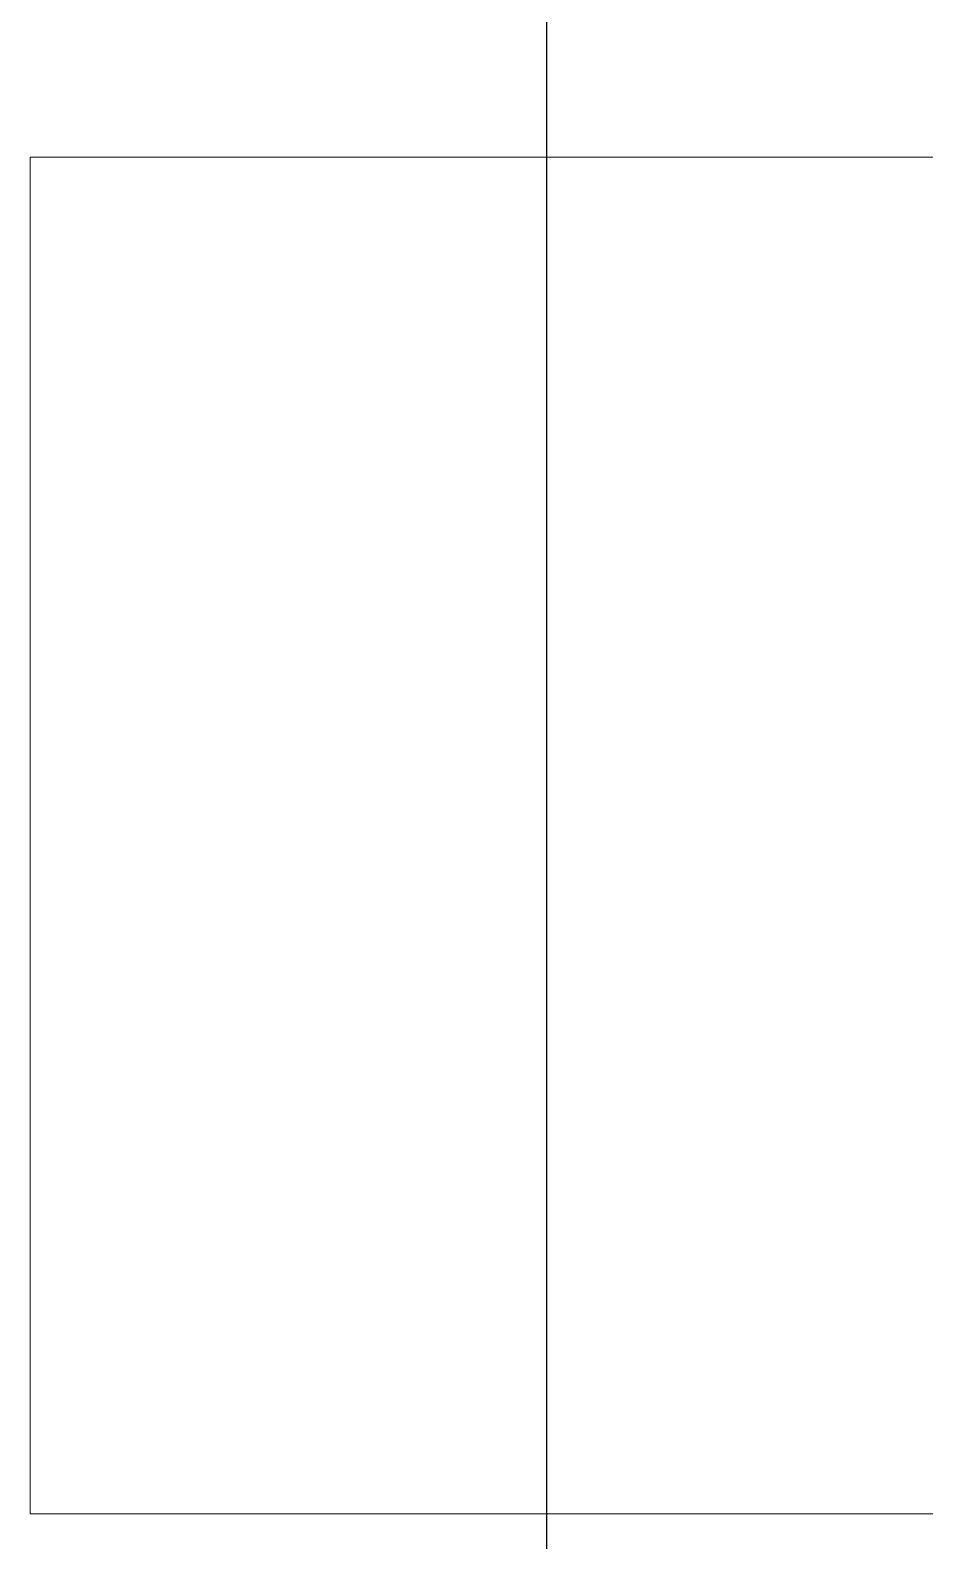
# Model space of a CAD drawing. Header units: metres. Extents: x -18745 to 220762, y -1579758 to -1356048.
# Drawn here: x 144078 to 144573, y -1465631 to -1464796 of the extents above; entities that cross this region are included whole.
import ezdxf

# ---------------------------------------------------------------- set-up
doc = ezdxf.new("R2010")
doc.units = ezdxf.units.M
doc.layers.get('0').update_dxf_attribs({"lineweight": 0})
doc.layers.add('A-100 - Copy$0$axes', color=8, linetype='Continuous')
doc.layers.add('A-100 - Copy$0$Medical Equipment and Furniture', color=8, linetype='Continuous', lineweight=0)
doc.layers.add('A-100 - Copy$0$NEW Wall', color=8, linetype='Continuous', lineweight=5)

# ---------------------------------------------------------------- blocks, each defined once
blk = doc.blocks.new('*X103')
for p, q in [((13, 1), (13, 1)), ((13, 1), (13, 1)), ((13, 1), (13, 1)), ((13, 1), (13, 1)), ((13, 1), (13, 1)), ((13, 1), (13, 1)), ((13, 1), (13, 1)), ((13, 1), (13, 1)), ((13, 1), (13, 1)), ((13, 1), (13, 1)), ((13, 1), (13, 1)), ((13, 1), (13, 1)), ((13, 1), (13, 1)), ((13, 1), (13, 1)), ((13, 1), (13, 1)), ((13, 1), (14, 1)), ((13, 1), (14, 1)), ((13, 1), (14, 1)), ((13, 1), (13, 1)), ((13, 1), (13, 1)), ((13, 1), (13, 1)), ((13, 1), (13, 1)), ((13, 1), (13, 1)), ((13, 1), (13, 1)), ((13, 1), (13, 1)), ((13, 1), (13, 1)), ((13, 1), (13, 1)), ((13, 1), (13, 1)), ((13, 1), (13, 1)), ((13, 1), (13, 1)), ((13, 1), (13, 1)), ((13, 1), (13, 1)), ((13, 1), (13, 1)), ((13, 1), (13, 1)), ((13, 1), (13, 1)), ((13, 1), (13, 1)), ((13, 1), (13, 1)), ((13, 1), (13, 1)), ((13, 1), (13, 1)), ((13, 1), (13, 1)), ((13, 1), (13, 1)), ((13, 1), (13, 1)), ((13, 1), (13, 1)), ((13, 1), (13, 1)), ((13, 1), (13, 1)), ((13, 1), (13, 1)), ((13, 1), (13, 1)), ((13, 1), (13, 1)), ((13, 1), (13, 1)), ((13, 1), (13, 1)), ((13, 1), (13, 1)), ((13, 1), (13, 1)), ((13, 1), (13, 1)), ((13, 1), (13, 1)), ((13, 1), (13, 1)), ((13, 1), (13, 1)), ((13, 1), (13, 1)), ((13, 1), (13, 1)), ((13, 1), (13, 1)), ((13, 1), (13, 1)), ((13, 1), (13, 1)), ((13, 1), (13, 1)), ((13, 1), (13, 1)), ((13, 1), (13, 1)), ((13, 1), (13, 1)), ((13, 1), (13, 1)), ((13, 1), (13, 1)), ((13, 1), (13, 1)), ((13, 1), (13, 1)), ((13, 1), (13, 1)), ((13, 1), (13, 1)), ((13, 1), (13, 1)), ((13, 1), (13, 1)), ((13, 1), (13, 1)), ((13, 1), (13, 1)), ((13, 1), (13, 1)), ((13, 1), (13, 1)), ((13, 1), (13, 1)), ((13, 1), (13, 1)), ((13, 1), (13, 1)), ((13, 1), (13, 1)), ((13, 1), (13, 1)), ((13, 1), (13, 1)), ((13, 1), (13, 1)), ((13, 1), (13, 1)), ((13, 1), (13, 1)), ((13, 1), (13, 1)), ((13, 1), (13, 1)), ((13, 1), (13, 1)), ((13, 1), (13, 1)), ((13, 1), (13, 1)), ((13, 1), (13, 1)), ((13, 1), (13, 1)), ((13, 1), (13, 1)), ((13, 1), (13, 1)), ((13, 1), (13, 1)), ((13, 1), (13, 1)), ((13, 1), (13, 1)), ((13, 1), (13, 1)), ((13, 1), (13, 1)), ((13, 1), (13, 1)), ((13, 1), (13, 1)), ((13, 1), (13, 1)), ((13, 1), (13, 1)), ((13, 1), (13, 1)), ((13, 1), (13, 1)), ((13, 1), (13, 1)), ((13, 1), (13, 1)), ((13, 1), (13, 1)), ((13, 1), (13, 1)), ((13, 1), (13, 1)), ((13, 1), (13, 1)), ((13, 1), (13, 1)), ((13, 1), (13, 1)), ((13, 1), (13, 1)), ((13, 1), (13, 1)), ((13, 1), (13, 1)), ((13, 1), (13, 1)), ((13, 1), (13, 1)), ((13, 1), (13, 1)), ((13, 1), (13, 1)), ((13, 1), (13, 1)), ((13, 1), (13, 1)), ((13, 1), (14, 1)), ((13, 0), (13, 0)), ((13, 0), (13, 0)), ((13, 0), (13, 0)), ((13, 0), (13, 0)), ((13, 0), (13, 0)), ((13, 0), (13, 0)), ((13, 0), (13, 0)), ((13, 0), (13, 0)), ((13, 0), (13, 0)), ((13, 0), (13, 0)), ((13, 0), (13, 0)), ((13, 0), (13, 0)), ((13, 0), (13, 0)), ((13, 0), (13, 0)), ((13, 0), (13, 0)), ((13, 0), (13, 0)), ((13, 0), (13, 0)), ((13, 0), (13, 0)), ((13, 0), (13, 0)), ((13, 0), (13, 0)), ((13, 0), (13, 0)), ((13, 0), (13, 0)), ((13, 0), (13, 0)), ((13, 0), (13, 0)), ((13, 0), (13, 0)), ((13, 0), (13, 0)), ((13, 0), (13, 0)), ((13, 0), (13, 0)), ((13, 0), (13, 0)), ((13, 0), (13, 0)), ((13, 0), (13, 0)), ((13, 0), (13, 0)), ((13, 0), (13, 0)), ((13, 0), (13, 0)), ((13, 0), (13, 0)), ((13, 0), (13, 0)), ((13, 0), (13, 0)), ((13, 0), (13, 0)), ((13, 0), (13, 0)), ((13, 0), (13, 0)), ((13, 0), (13, 0)), ((13, 0), (13, 0)), ((13, 0), (13, 0)), ((13, 0), (13, 0)), ((13, 0), (13, 0)), ((13, 0), (13, 0)), ((13, 0), (13, 0)), ((13, 0), (13, 0)), ((13, 0), (14, 0)), ((13, 0), (14, 0)), ((13, 0), (13, 0)), ((13, 0), (14, 0)), ((14, 1), (14, 1)), ((14, 1), (14, 1)), ((14, 1), (14, 1)), ((14, 1), (14, 1)), ((14, 1), (14, 1)), ((14, 1), (14, 1)), ((14, 1), (14, 1)), ((14, 1), (14, 1)), ((14, 1), (14, 1)), ((14, 1), (14, 1)), ((14, 1), (14, 1)), ((14, 1), (14, 1)), ((14, 1), (14, 1)), ((14, 1), (14, 1)), ((14, 1), (14, 1)), ((14, 1), (14, 1)), ((14, 1), (14, 1)), ((14, 1), (14, 1)), ((14, 1), (14, 1)), ((14, 1), (14, 1)), ((14, 1), (14, 1)), ((14, 1), (14, 1)), ((14, 1), (14, 1)), ((14, 1), (14, 1)), ((14, 1), (14, 1)), ((14, 1), (14, 1)), ((14, 1), (14, 1)), ((14, 1), (14, 1)), ((14, 1), (14, 1)), ((14, 1), (14, 1)), ((14, 1), (14, 1)), ((14, 1), (14, 1)), ((14, 1), (14, 1)), ((14, 1), (14, 1)), ((14, 1), (14, 1)), ((14, 1), (14, 1)), ((14, 1), (14, 1)), ((14, 1), (14, 1)), ((14, 1), (14, 1)), ((14, 1), (14, 1)), ((14, 1), (14, 1)), ((14, 1), (14, 1)), ((14, 1), (14, 1)), ((14, 1), (14, 1)), ((14, 1), (14, 1)), ((14, 1), (14, 1)), ((14, 1), (14, 1)), ((14, 1), (14, 1)), ((14, 1), (14, 1)), ((14, 1), (14, 1)), ((14, 1), (14, 1)), ((14, 1), (14, 1)), ((14, 1), (14, 1)), ((14, 1), (14, 1)), ((14, 1), (14, 1)), ((14, 1), (14, 1)), ((14, 1), (14, 1)), ((14, 1), (14, 1)), ((14, 1), (14, 1)), ((14, 1), (14, 1)), ((14, 1), (14, 1)), ((14, 1), (14, 1)), ((14, 1), (14, 1)), ((14, 1), (14, 1)), ((14, 1), (14, 1)), ((14, 1), (14, 1)), ((14, 1), (14, 1)), ((14, 1), (14, 1)), ((14, 1), (14, 1)), ((14, 1), (14, 1)), ((14, 1), (14, 1)), ((14, 1), (14, 1)), ((14, 1), (14, 1)), ((14, 1), (14, 1)), ((14, 1), (14, 1)), ((14, 1), (14, 1)), ((14, 1), (14, 1)), ((14, 1), (14, 1)), ((14, 1), (14, 1)), ((14, 1), (14, 1)), ((14, 1), (14, 1)), ((14, 1), (14, 1)), ((14, 1), (14, 1)), ((14, 1), (14, 1)), ((14, 1), (14, 1)), ((14, 1), (14, 1)), ((14, 1), (14, 1)), ((14, 1), (14, 1)), ((14, 1), (14, 1)), ((14, 1), (14, 1)), ((14, 1), (14, 1)), ((14, 1), (14, 1)), ((14, 1), (14, 1)), ((14, 1), (14, 1)), ((14, 0), (14, 0)), ((14, 0), (14, 0)), ((14, 0), (14, 0)), ((14, 0), (14, 0)), ((14, 0), (14, 0)), ((14, 0), (14, 0)), ((14, 0), (14, 0)), ((14, 0), (14, 0)), ((14, 0), (14, 0)), ((14, 0), (14, 0)), ((14, 0), (14, 0)), ((14, 0), (14, 0)), ((14, 0), (14, 0)), ((14, 0), (14, 0)), ((14, 0), (14, 0)), ((14, 0), (14, 0)), ((14, 0), (14, 0)), ((14, 0), (14, 0)), ((14, 0), (14, 0)), ((14, 0), (14, 0)), ((14, 0), (14, 0)), ((14, 0), (14, 0)), ((14, 0), (14, 0)), ((14, 0), (14, 0)), ((14, 0), (14, 0)), ((14, 0), (14, 0)), ((14, 0), (14, 0)), ((14, 0), (14, 0)), ((14, 0), (14, 0)), ((14, 0), (14, 0)), ((14, 0), (14, 0)), ((14, 0), (14, 0)), ((14, 0), (14, 0)), ((14, 0), (14, 0)), ((14, 0), (14, 0)), ((14, 0), (14, 0)), ((14, 0), (14, 0)), ((14, 0), (14, 0)), ((14, 0), (14, 0)), ((14, 0), (14, 0)), ((14, 0), (14, 0)), ((14, 0), (14, 0)), ((14, 0), (14, 0)), ((14, 0), (14, 0)), ((14, 0), (14, 0)), ((14, 0), (14, 0)), ((14, 0), (14, 0)), ((14, 0), (14, 0)), ((13, 0), (13, 0)), ((13, 0), (14, 0)), ((13, 0), (13, 0)), ((13, 0), (14, 0)), ((13, 0), (13, 0)), ((13, 0), (14, 0)), ((13, 0), (13, 0)), ((13, 0), (13, 0)), ((13, 0), (13, 0)), ((13, 0), (13, 0)), ((13, 0), (14, 0)), ((13, 0), (13, 0)), ((13, 0), (14, 0)), ((13, 0), (13, 0)), ((13, 0), (14, 0)), ((13, 0), (13, 0)), ((13, 0), (14, 0)), ((13, 0), (13, 0)), ((13, 0), (14, 0)), ((13, 0), (13, 0)), ((13, 0), (14, 0)), ((13, 0), (13, 0)), ((13, 0), (14, 0)), ((13, 0), (13, 0)), ((13, 0), (13, 0)), ((13, 0), (13, 0)), ((13, 0), (14, 0)), ((13, 0), (13, 0)), ((13, 0), (14, 0)), ((13, 0), (13, 0)), ((13, 0), (14, 0)), ((13, 0), (13, 0)), ((13, 0), (14, 0)), ((13, 0), (13, 0)), ((13, 0), (13, 0)), ((13, 0), (13, 0)), ((13, 0), (13, 0)), ((13, 0), (13, 0)), ((13, 0), (13, 0)), ((13, 0), (13, 0)), ((13, 0), (13, 0)), ((13, 0), (13, 0)), ((13, 0), (13, 0)), ((13, 0), (13, 0)), ((13, 0), (13, 0)), ((13, 0), (13, 0)), ((13, 0), (13, 0)), ((13, 0), (13, 0)), ((13, 0), (13, 0)), ((13, 0), (13, 0)), ((13, 0), (13, 0)), ((13, 0), (13, 0)), ((13, 0), (13, 0)), ((13, 0), (13, 0)), ((13, 0), (13, 0)), ((13, 0), (13, 0)), ((13, 0), (13, 0)), ((13, 0), (13, 0)), ((13, 0), (13, 0)), ((13, 0), (13, 0)), ((13, 0), (13, 0)), ((13, 0), (13, 0)), ((13, 0), (13, 0)), ((13, 0), (13, 0)), ((13, -1), (13, -1)), ((13, -1), (13, -1)), ((13, -1), (13, -1)), ((13, -1), (13, -1)), ((13, -1), (13, -1)), ((13, -1), (14, -1)), ((13, -1), (13, -1)), ((14, 0), (14, 0)), ((14, 0), (14, 0)), ((14, 0), (14, 0)), ((14, 0), (14, 0)), ((14, 0), (14, 0)), ((14, 0), (14, 0)), ((14, 0), (14, 0)), ((14, 0), (14, 0)), ((14, 0), (14, 0)), ((14, 0), (14, 0)), ((14, 0), (14, 0)), ((14, 0), (14, 0)), ((14, 0), (14, 0)), ((14, 0), (14, 0)), ((14, 0), (14, 0)), ((13, 0), (14, 0)), ((14, 0), (14, 0)), ((14, 0), (14, 0)), ((14, 0), (14, 0)), ((14, 0), (14, 0)), ((14, 0), (14, 0)), ((14, 0), (14, 0)), ((14, 0), (14, 0)), ((14, 0), (14, 0)), ((14, 0), (14, 0)), ((14, 0), (14, 0)), ((14, 0), (14, 0)), ((14, 0), (14, 0)), ((14, 0), (14, 0)), ((14, 0), (14, 0)), ((14, 0), (14, 0)), ((14, 0), (14, 0)), ((14, 0), (14, 0)), ((14, 0), (14, 0)), ((14, 0), (14, 0)), ((14, 0), (14, 0)), ((14, 0), (14, 0)), ((14, 0), (14, 0)), ((14, 0), (14, 0)), ((14, 0), (14, 0)), ((14, 0), (14, 0)), ((14, 0), (14, 0)), ((14, 0), (14, 0)), ((14, 0), (14, 0)), ((14, 0), (14, 0)), ((14, 0), (14, 0)), ((14, 0), (14, 0)), ((14, 0), (14, 0)), ((14, 0), (14, 0)), ((14, 0), (14, 0)), ((14, -1), (14, -1)), ((14, -1), (14, -1)), ((14, -1), (14, -1)), ((14, -1), (14, -1)), ((14, -1), (14, -1))]:
    blk.add_line(p, q)
blk = doc.blocks.new('*X102')
for p, q in [((5, 3), (5, 3)), ((5, 3), (5, 3)), ((5, 3), (5, 3)), ((5, 3), (5, 3)), ((5, 3), (5, 3)), ((5, 3), (5, 3)), ((5, 3), (5, 3)), ((5, 3), (5, 3)), ((5, 3), (5, 3)), ((5, 3), (5, 3)), ((5, 3), (5, 3)), ((5, 3), (5, 3)), ((5, 3), (5, 3)), ((5, 3), (5, 3)), ((5, 3), (5, 3)), ((5, 3), (5, 3)), ((5, 3), (5, 3)), ((5, 3), (5, 3)), ((5, 3), (5, 3)), ((5, 3), (5, 3)), ((5, 3), (5, 3)), ((5, 3), (5, 3)), ((5, 3), (5, 3)), ((5, 3), (5, 3)), ((5, 3), (5, 3)), ((5, 3), (5, 3)), ((5, 3), (5, 3)), ((5, 3), (5, 3)), ((5, 3), (5, 3)), ((5, 3), (5, 3)), ((5, 3), (5, 3)), ((5, 3), (5, 3)), ((5, 3), (5, 3)), ((5, 3), (5, 3)), ((5, 3), (5, 3)), ((5, 3), (5, 3)), ((5, 3), (5, 3)), ((5, 3), (5, 3)), ((5, 3), (5, 3)), ((5, 3), (5, 3)), ((5, 3), (5, 3)), ((5, 3), (5, 3)), ((5, 3), (5, 3)), ((5, 3), (5, 3)), ((5, 3), (5, 3)), ((5, 3), (5, 3)), ((5, 3), (5, 3)), ((5, 3), (5, 3)), ((5, 3), (5, 3)), ((5, 3), (5, 3)), ((5, 3), (5, 3)), ((5, 3), (5, 3)), ((5, 3), (5, 3)), ((5, 3), (5, 3)), ((5, 3), (5, 3)), ((5, 3), (5, 3)), ((5, 3), (5, 3)), ((5, 3), (5, 3)), ((5, 3), (5, 3)), ((5, 3), (5, 3)), ((5, 3), (5, 3)), ((5, 3), (5, 3)), ((5, 3), (5, 3)), ((5, 3), (5, 3)), ((5, 3), (5, 3)), ((5, 3), (5, 3)), ((6, 3), (5, 3)), ((5, 3), (5, 3)), ((6, 3), (5, 3)), ((5, 3), (5, 3)), ((6, 3), (5, 3)), ((5, 3), (5, 3)), ((6, 3), (5, 3)), ((5, 3), (5, 3)), ((5, 3), (5, 3)), ((5, 3), (5, 3)), ((5, 3), (5, 3)), ((5, 3), (5, 3)), ((5, 3), (5, 3)), ((5, 3), (5, 3)), ((5, 3), (5, 3)), ((5, 3), (5, 3)), ((5, 3), (5, 3)), ((5, 3), (5, 3)), ((5, 3), (5, 3)), ((5, 3), (5, 3)), ((5, 3), (5, 3)), ((5, 3), (5, 3)), ((5, 3), (5, 3)), ((5, 3), (5, 3)), ((5, 3), (5, 3)), ((5, 3), (5, 3)), ((5, 3), (5, 3)), ((5, 3), (5, 3)), ((5, 3), (5, 3)), ((5, 3), (5, 3)), ((6, 3), (6, 3)), ((6, 3), (6, 3)), ((6, 3), (6, 3)), ((6, 3), (6, 3)), ((6, 3), (6, 3)), ((6, 3), (6, 3)), ((6, 3), (6, 3)), ((6, 3), (6, 3)), ((6, 3), (6, 3)), ((6, 3), (6, 3)), ((6, 3), (6, 3)), ((6, 3), (6, 3)), ((6, 3), (6, 3)), ((6, 3), (6, 3)), ((6, 3), (6, 3)), ((6, 3), (6, 3)), ((6, 3), (6, 3)), ((6, 3), (6, 3)), ((6, 3), (6, 3)), ((6, 3), (6, 3)), ((6, 3), (6, 3)), ((6, 3), (6, 3)), ((6, 3), (6, 3)), ((6, 3), (6, 3)), ((6, 3), (6, 3)), ((6, 3), (6, 3)), ((6, 3), (6, 3)), ((6, 3), (6, 3)), ((6, 3), (6, 3)), ((6, 3), (6, 3)), ((6, 3), (6, 3)), ((6, 3), (6, 3)), ((6, 3), (6, 3)), ((6, 3), (6, 3)), ((6, 3), (6, 3)), ((6, 3), (6, 3)), ((6, 3), (6, 3)), ((6, 3), (6, 3)), ((6, 3), (6, 3)), ((6, 3), (6, 3)), ((6, 3), (6, 3)), ((6, 3), (6, 3)), ((6, 3), (6, 3)), ((6, 3), (6, 3)), ((6, 3), (6, 3)), ((6, 3), (6, 3)), ((6, 3), (6, 3)), ((6, 3), (6, 3)), ((6, 3), (6, 3)), ((6, 3), (6, 3)), ((6, 3), (6, 3)), ((6, 3), (6, 3)), ((6, 3), (6, 3)), ((6, 3), (6, 3)), ((6, 3), (6, 3)), ((6, 3), (6, 3)), ((6, 3), (6, 3)), ((6, 3), (6, 3)), ((6, 3), (6, 3)), ((6, 3), (6, 3)), ((6, 3), (6, 3)), ((6, 3), (6, 3)), ((6, 3), (6, 3)), ((6, 3), (6, 3)), ((6, 3), (6, 3)), ((6, 3), (6, 3)), ((6, 3), (6, 3)), ((6, 3), (6, 3)), ((6, 3), (6, 3)), ((6, 3), (6, 3)), ((6, 3), (6, 3)), ((6, 3), (6, 3)), ((6, 3), (6, 3)), ((6, 3), (6, 3)), ((6, 3), (6, 3)), ((6, 3), (6, 3)), ((6, 3), (6, 3)), ((6, 3), (6, 3)), ((6, 3), (6, 3)), ((6, 3), (6, 3)), ((6, 3), (6, 3)), ((6, 3), (6, 3)), ((6, 3), (6, 3)), ((6, 3), (6, 3)), ((6, 3), (6, 3)), ((6, 3), (6, 3)), ((6, 3), (6, 3)), ((6, 3), (6, 3)), ((6, 3), (6, 3)), ((6, 3), (6, 3)), ((6, 3), (6, 3)), ((6, 3), (6, 3)), ((6, 3), (6, 3)), ((6, 3), (6, 3)), ((6, 3), (6, 3)), ((6, 3), (6, 3)), ((6, 3), (6, 3)), ((6, 3), (6, 3)), ((6, 3), (6, 3)), ((6, 3), (6, 3)), ((6, 3), (6, 3)), ((6, 3), (6, 3)), ((6, 3), (6, 3)), ((6, 3), (6, 3)), ((6, 3), (6, 3)), ((6, 3), (6, 3)), ((6, 3), (6, 3)), ((6, 3), (6, 3)), ((6, 3), (6, 3)), ((6, 3), (6, 3)), ((6, 3), (6, 3)), ((6, 3), (6, 3)), ((6, 3), (6, 3)), ((6, 3), (6, 3)), ((6, 3), (6, 3)), ((6, 3), (6, 3)), ((6, 3), (6, 3)), ((6, 3), (6, 3)), ((6, 3), (6, 3)), ((6, 3), (6, 3)), ((6, 3), (6, 3)), ((6, 3), (6, 3)), ((6, 3), (6, 3)), ((6, 3), (6, 3)), ((6, 3), (6, 3)), ((6, 3), (6, 3)), ((6, 3), (6, 3)), ((6, 3), (6, 3)), ((6, 3), (6, 3)), ((6, 3), (6, 3)), ((6, 3), (6, 3)), ((6, 3), (6, 3)), ((6, 3), (6, 3)), ((6, 3), (6, 3)), ((6, 3), (6, 3)), ((6, 3), (6, 3)), ((6, 3), (6, 3)), ((6, 3), (6, 3)), ((6, 3), (6, 3)), ((6, 3), (6, 3)), ((6, 3), (6, 3)), ((6, 3), (6, 3)), ((6, 3), (6, 3)), ((6, 3), (6, 3)), ((6, 3), (6, 3)), ((6, 3), (6, 3)), ((6, 3), (6, 3)), ((6, 3), (6, 3)), ((6, 3), (6, 3)), ((6, 3), (6, 3)), ((6, 3), (6, 3)), ((6, 3), (6, 3)), ((6, 3), (6, 3)), ((6, 3), (6, 3)), ((6, 3), (6, 3)), ((6, 3), (6, 3)), ((6, 3), (6, 3)), ((6, 3), (6, 3)), ((6, 3), (6, 3)), ((6, 3), (6, 3)), ((6, 3), (6, 3)), ((6, 3), (6, 3)), ((6, 3), (6, 3)), ((6, 3), (6, 3)), ((6, 3), (6, 3)), ((6, 3), (6, 3)), ((6, 3), (6, 3)), ((6, 3), (6, 3)), ((6, 3), (6, 3)), ((6, 3), (6, 3)), ((6, 3), (6, 3)), ((6, 3), (6, 3)), ((6, 3), (6, 3)), ((6, 3), (6, 3)), ((6, 3), (6, 3)), ((6, 3), (6, 3)), ((6, 3), (6, 3)), ((6, 3), (6, 3)), ((6, 3), (6, 3)), ((6, 3), (6, 3)), ((6, 3), (6, 3)), ((6, 3), (6, 3)), ((6, 3), (6, 3)), ((6, 3), (6, 3)), ((6, 3), (6, 3)), ((6, 3), (6, 3)), ((6, 3), (6, 3)), ((6, 3), (6, 3)), ((6, 3), (6, 3)), ((6, 3), (6, 3)), ((6, 3), (6, 3)), ((6, 3), (6, 3)), ((6, 3), (6, 3)), ((6, 3), (6, 3)), ((6, 3), (6, 3)), ((6, 3), (6, 3)), ((6, 3), (6, 3)), ((6, 3), (6, 3)), ((6, 3), (6, 3)), ((6, 3), (6, 3)), ((6, 3), (6, 3)), ((6, 3), (6, 3)), ((6, 3), (6, 3)), ((6, 3), (6, 3)), ((6, 3), (5, 3)), ((6, 3), (5, 3)), ((6, 3), (5, 3)), ((6, 3), (5, 3)), ((6, 3), (5, 3)), ((6, 3), (6, 3)), ((6, 3), (6, 3)), ((6, 3), (6, 3)), ((6, 3), (6, 3)), ((6, 3), (6, 3)), ((6, 3), (6, 3)), ((6, 3), (6, 3)), ((6, 3), (6, 3)), ((6, 3), (6, 3)), ((6, 3), (6, 3)), ((6, 3), (6, 3)), ((6, 3), (6, 3)), ((6, 3), (6, 3)), ((6, 3), (6, 3)), ((6, 3), (6, 3)), ((6, 3), (6, 3)), ((6, 3), (6, 3)), ((6, 3), (6, 3)), ((6, 3), (6, 3)), ((6, 3), (6, 3)), ((6, 3), (6, 3)), ((6, 3), (6, 3)), ((6, 3), (6, 3)), ((6, 3), (6, 3)), ((6, 3), (6, 3)), ((6, 3), (6, 3)), ((6, 3), (6, 3)), ((6, 3), (6, 3)), ((6, 3), (6, 3)), ((6, 3), (6, 3)), ((6, 3), (6, 3)), ((6, 3), (6, 3)), ((6, 3), (6, 3)), ((6, 3), (6, 3)), ((6, 3), (6, 3)), ((6, 3), (6, 3)), ((6, 3), (6, 3)), ((6, 3), (6, 3)), ((6, 3), (6, 3)), ((6, 3), (6, 3)), ((6, 3), (6, 3)), ((6, 3), (6, 3)), ((6, 3), (6, 3)), ((6, 3), (6, 3)), ((6, 3), (6, 3)), ((6, 3), (6, 3)), ((6, 3), (6, 3)), ((6, 3), (6, 3)), ((6, 3), (6, 3)), ((6, 3), (6, 3)), ((6, 3), (6, 3)), ((6, 3), (6, 3)), ((6, 3), (6, 3)), ((6, 3), (6, 3)), ((6, 3), (6, 3)), ((6, 3), (6, 3)), ((6, 3), (6, 3)), ((6, 3), (6, 3)), ((6, 3), (6, 3)), ((6, 3), (6, 3)), ((6, 3), (6, 3)), ((6, 3), (6, 3)), ((6, 3), (6, 3)), ((6, 3), (6, 3)), ((6, 3), (6, 3)), ((6, 3), (6, 3)), ((6, 3), (6, 3)), ((6, 3), (6, 3)), ((6, 3), (6, 3)), ((6, 3), (6, 3)), ((6, 3), (6, 3)), ((6, 3), (6, 3)), ((6, 3), (6, 3)), ((6, 3), (6, 3)), ((6, 3), (6, 3)), ((6, 3), (6, 3)), ((6, 3), (6, 3)), ((6, 3), (6, 3)), ((6, 3), (6, 3)), ((6, 3), (6, 3)), ((6, 3), (6, 3)), ((6, 3), (6, 3)), ((6, 3), (6, 3)), ((6, 3), (6, 3)), ((6, 3), (6, 3)), ((6, 3), (6, 3)), ((6, 3), (6, 3)), ((6, 3), (6, 3)), ((6, 3), (6, 3)), ((6, 3), (6, 3)), ((6, 3), (6, 3)), ((6, 3), (6, 3)), ((6, 3), (6, 3)), ((6, 3), (6, 3)), ((6, 3), (6, 3)), ((6, 3), (6, 3)), ((6, 3), (6, 3)), ((6, 3), (6, 3)), ((6, 3), (6, 3)), ((6, 3), (6, 3)), ((6, 3), (6, 3)), ((6, 3), (6, 3)), ((6, 3), (6, 3)), ((6, 3), (6, 3)), ((6, 3), (6, 3)), ((6, 3), (6, 3)), ((6, 3), (6, 3)), ((6, 3), (6, 3)), ((6, 3), (6, 3)), ((6, 3), (6, 3)), ((6, 3), (6, 3)), ((6, 3), (6, 3)), ((6, 3), (6, 3)), ((6, 3), (6, 3)), ((6, 3), (6, 3)), ((6, 3), (6, 3)), ((6, 3), (6, 3)), ((6, 3), (6, 3)), ((6, 3), (6, 3)), ((6, 3), (6, 3)), ((6, 3), (6, 3)), ((6, 3), (6, 3)), ((6, 3), (6, 3)), ((6, 3), (6, 3)), ((6, 3), (6, 3)), ((6, 3), (6, 3)), ((6, 3), (6, 3)), ((6, 3), (6, 3)), ((6, 3), (6, 3)), ((6, 3), (6, 3)), ((6, 3), (6, 3)), ((6, 3), (6, 3)), ((6, 3), (6, 3)), ((6, 3), (6, 3)), ((6, 3), (6, 3)), ((6, 3), (6, 3)), ((6, 3), (6, 3)), ((6, 3), (6, 3)), ((6, 3), (6, 3)), ((6, 3), (6, 3)), ((6, 3), (6, 3)), ((6, 3), (6, 3)), ((6, 3), (6, 3)), ((6, 3), (6, 3)), ((6, 3), (6, 3)), ((6, 3), (6, 3)), ((6, 3), (6, 3)), ((6, 3), (6, 3)), ((6, 3), (6, 3)), ((6, 3), (6, 3)), ((6, 3), (6, 3)), ((6, 3), (6, 3)), ((6, 3), (6, 3)), ((6, 3), (6, 3)), ((6, 3), (6, 3)), ((6, 3), (6, 3)), ((6, 3), (6, 3)), ((6, 3), (6, 3)), ((6, 3), (6, 3)), ((6, 3), (6, 3)), ((6, 3), (6, 3)), ((6, 3), (6, 3)), ((6, 3), (6, 3)), ((6, 3), (6, 3)), ((6, 3), (6, 3)), ((6, 3), (6, 3)), ((6, 3), (6, 3)), ((6, 3), (6, 3)), ((6, 3), (6, 3)), ((6, 3), (6, 3)), ((6, 3), (6, 3)), ((6, 3), (6, 3)), ((6, 3), (6, 3)), ((6, 3), (6, 3)), ((6, 3), (6, 3)), ((6, 3), (6, 3)), ((6, 3), (6, 3)), ((6, 3), (6, 3)), ((6, 3), (6, 3)), ((6, 3), (6, 3)), ((6, 3), (6, 3)), ((6, 3), (6, 3)), ((6, 3), (6, 3)), ((6, 3), (6, 3)), ((6, 3), (6, 3)), ((6, 3), (6, 3)), ((6, 3), (6, 3)), ((6, 3), (6, 3)), ((6, 3), (6, 3)), ((6, 3), (6, 3)), ((6, 3), (6, 3)), ((6, 3), (6, 3)), ((6, 3), (6, 3)), ((6, 3), (6, 3)), ((6, 3), (6, 3)), ((6, 3), (6, 3)), ((6, 3), (6, 3)), ((6, 3), (6, 3)), ((6, 3), (6, 3)), ((6, 3), (6, 3)), ((6, 3), (6, 3)), ((6, 3), (6, 3)), ((6, 3), (6, 3)), ((6, 3), (6, 3)), ((6, 3), (6, 3)), ((6, 3), (6, 3)), ((6, 3), (6, 3)), ((6, 3), (6, 3)), ((6, 3), (6, 3)), ((6, 3), (6, 3)), ((6, 3), (6, 3)), ((6, 3), (6, 3)), ((6, 3), (6, 3)), ((6, 3), (6, 3)), ((6, 3), (6, 3)), ((6, 3), (6, 3)), ((6, 3), (6, 3)), ((6, 3), (6, 3)), ((6, 3), (6, 3)), ((6, 3), (6, 3)), ((6, 3), (6, 3)), ((6, 3), (6, 3)), ((6, 3), (6, 3)), ((6, 3), (6, 3)), ((6, 3), (6, 3)), ((6, 3), (6, 3)), ((6, 3), (6, 3)), ((6, 3), (6, 3)), ((6, 3), (6, 3)), ((6, 3), (6, 3)), ((6, 3), (6, 3)), ((6, 3), (6, 3)), ((6, 3), (6, 3)), ((6, 3), (6, 3)), ((6, 3), (6, 3)), ((6, 3), (6, 3)), ((6, 3), (6, 3)), ((6, 3), (6, 3)), ((6, 3), (6, 3)), ((6, 3), (6, 3)), ((6, 3), (6, 3)), ((6, 3), (6, 3)), ((6, 3), (6, 3)), ((6, 3), (6, 3)), ((6, 3), (6, 3)), ((6, 3), (6, 3)), ((6, 3), (6, 3)), ((6, 3), (6, 3)), ((6, 3), (6, 3)), ((6, 3), (6, 3)), ((6, 3), (6, 3)), ((6, 3), (6, 3)), ((6, 3), (6, 3)), ((6, 3), (6, 3)), ((6, 3), (6, 3)), ((6, 3), (6, 3)), ((6, 3), (6, 3)), ((6, 3), (6, 3)), ((6, 3), (6, 3)), ((6, 3), (6, 3)), ((6, 3), (6, 3)), ((6, 3), (6, 3)), ((6, 3), (6, 3)), ((6, 3), (6, 3)), ((6, 3), (6, 3)), ((6, 3), (6, 3)), ((6, 3), (6, 3)), ((6, 3), (6, 3)), ((6, 3), (6, 3)), ((6, 3), (6, 3)), ((6, 3), (6, 3)), ((6, 3), (6, 3)), ((6, 3), (6, 3)), ((6, 3), (6, 3)), ((6, 3), (6, 3)), ((6, 3), (6, 3)), ((6, 3), (6, 3)), ((6, 3), (6, 3)), ((6, 3), (6, 3)), ((6, 3), (6, 3)), ((6, 3), (6, 3)), ((6, 3), (6, 3)), ((6, 3), (6, 3)), ((6, 3), (6, 3)), ((6, 3), (6, 3)), ((6, 3), (6, 3)), ((6, 3), (6, 3)), ((6, 3), (6, 3)), ((6, 3), (6, 3)), ((6, 3), (6, 3)), ((6, 3), (6, 3)), ((6, 3), (6, 3)), ((6, 3), (6, 3)), ((6, 3), (6, 3)), ((6, 3), (6, 3)), ((6, 3), (6, 3)), ((6, 3), (6, 3)), ((6, 3), (6, 3)), ((6, 3), (6, 3)), ((6, 3), (6, 3)), ((6, 3), (6, 3)), ((6, 3), (6, 3)), ((6, 3), (6, 3)), ((6, 3), (6, 3)), ((6, 3), (6, 3)), ((6, 3), (6, 3)), ((6, 3), (6, 3)), ((6, 3), (6, 3)), ((6, 3), (6, 3)), ((6, 3), (6, 3)), ((6, 3), (6, 3)), ((6, 3), (6, 3)), ((6, 3), (6, 3)), ((6, 3), (6, 3)), ((6, 3), (6, 3)), ((6, 3), (6, 3)), ((6, 3), (6, 3))]:
    blk.add_line(p, q)
blk = doc.blocks.new('A-100 - Copy$0$GF21043-P')
for p, q in [((0.8, 0.75), (-0.8, 0.75)), ((0.8, 0), (0.8, 0.75)), ((-0.8, 0), (0.8, 0))]:
    blk.add_line(p, q)
for points in [[(0.8, 0.75), (0.8, 0.75), (0.8, 0.75), (0.8, 0.75), (0.8, 0.75), (0.8, 0.75), (0.8, 0.75), (0.8, 0.75), (0.8, 0.75), (0.8, 0.75), (0.8, 0.75), (0.8, 0.75), (0.8, 0.75), (0.8, 0.75), (0.8, 0.75), (0.8, 0.75), (0.8, 0.75), (0.8, 0.75), (0.8, 0.75), (0.8, 0.75), (0.8, 0.75), (0.8, 0.75), (0.8, 0.75), (0.8, 0.75), (0.8, 0.75), (0.8, 0.75), (0.8, 0.75), (0.8, 0.75), (0.8, 0.75), (0.8, 0.75), (0.8, 0.75), (0.8, 0.75), (0.8, 0.75), (0.8, 0.75), (0.8, 0.75), (0.8, 0.75), (0.8, 0.75), (0.8, 0.75), (0.8, 0.75), (0.8, 0.75), (0.8, 0.75), (0.8, 0.75), (0.8, 0.75), (0.8, 0.75), (0.8, 0.75), (0.8, 0.75), (0.8, 0.75), (0.8, 0.75), (0.8, 0.75), (0.8, 0.75), (0.8, 0.75), (0.8, 0.75), (0.8, 0.75), (0.8, 0.75), (0.8, 0.75), (0.8, 0.75), (0.8, 0.75), (0.8, 0.75), (0.8, 0.75), (0.8, 0.75), (0.8, 0.75), (0.8, 0.75), (0.8, 0.75), (0.8, 0.75), (0.8, 0.75), (0.8, 0.75), (0.8, 0.75), (0.8, 0.75), (0.8, 0.75), (0.8, 0.75), (0.8, 0.75), (0.8, 0.75), (0.8, 0.75), (0.8, 0.75), (0.8, 0.75), (0.8, 0.75), (0.8, 0.75), (0.8, 0.75), (0.8, 0.75), (0.8, 0.75), (0.8, 0.75), (0.8, 0.75), (0.8, 0.75), (0.8, 0.75), (0.8, 0.75), (0.8, 0.75), (0.8, 0.75), (0.8, 0.75), (0.8, 0.75), (0.8, 0.75), (0.8, 0.75), (0.8, 0.75), (0.8, 0.75), (0.8, 0.75), (0.8, 0.75), (0.8, 0.75), (0.8, 0.75), (0.8, 0.75), (0.8, 0.75), (0.8, 0.75), (0.8, 0.75), (0.8, 0.75), (0.8, 0.75), (0.8, 0.75), (0.8, 0.75), (0.8, 0.75), (0.8, 0.75), (0.8, 0.75), (0.8, 0.75), (0.8, 0.75), (0.8, 0.75), (0.8, 0.75), (0.8, 0.75), (0.8, 0.75), (0.8, 0.75), (0.8, 0.75), (0.8, 0.75), (0.8, 0.75), (0.8, 0.75), (0.8, 0.75), (0.8, 0.75), (0.8, 0.75), (0.8, 0.75), (0.8, 0.75), (0.8, 0.75), (0.8, 0.75), (0.8, 0.75), (0.8, 0.75), (0.8, 0.75), (0.8, 0.75), (0.8, 0.75), (0.8, 0.75), (0.8, 0.75), (0.8, 0.75), (0.8, 0.75), (0.8, 0.75), (0.8, 0.75), (0.8, 0.75), (0.8, 0.75), (0.8, 0.75), (0.8, 0.75), (0.8, 0.75), (0.8, 0.75), (0.8, 0.75), (0.8, 0.75), (0.8, 0.75), (0.8, 0.75), (0.8, 0.75), (0.8, 0.75), (0.8, 0.75), (0.8, 0.75), (0.8, 0.75), (0.8, 0.75), (0.8, 0.75), (0.8, 0.75), (0.8, 0.75), (0.8, 0.75), (0.8, 0.75), (0.8, 0.75), (0.8, 0.75), (0.8, 0.75), (0.8, 0.75), (0.8, 0.75), (0.8, 0.75), (0.8, 0.75), (0.8, 0.75), (0.8, 0.75), (0.8, 0.75), (0.8, 0.75), (0.8, 0.75), (0.8, 0.75), (0.8, 0.75), (0.8, 0.75), (0.8, 0.75), (0.8, 0.75), (0.8, 0.75), (0.8, 0.75), (0.8, 0.75), (0.8, 0.75), (0.8, 0.75), (0.8, 0.75), (0.8, 0.75), (0.8, 0.75), (0.8, 0.75), (0.8, 0.75), (0.8, 0.75), (0.8, 0.75), (0.8, 0.75), (0.8, 0.75), (0.8, 0.75), (0.8, 0.75), (0.8, 0.75), (0.8, 0.75), (0.8, 0.75), (0.8, 0.75), (0.8, 0.75), (0.8, 0.75), (0.8, 0.75), (0.8, 0.75), (0.8, 0.75), (0.8, 0.75), (0.8, 0.75), (0.8, 0.75), (0.8, 0.75), (0.8, 0.75), (0.8, 0.75), (0.8, 0.75), (0.8, 0.75), (0.8, 0.75), (0.8, 0.75), (0.8, 0.75), (0.8, 0.75), (0.8, 0.75), (0.8, 0.75), (0.8, 0.75), (0.8, 0.75), (0.8, 0.75), (0.8, 0.75), (0.8, 0.75), (0.8, 0.75), (0.8, 0.75), (0.8, 0.75), (0.8, 0.75), (0.8, 0.75), (0.8, 0.75), (0.8, 0.75), (0.8, 0.75), (0.8, 0.75), (0.8, 0.75), (0.8, 0.75), (0.8, 0.75), (0.8, 0.75), (0.8, 0.75), (0.8, 0.75), (0.8, 0.75), (0.8, 0.75), (0.8, 0.75), (0.8, 0.75), (0.8, 0.75), (0.8, 0.75), (0.8, 0.75), (0.8, 0.75), (0.8, 0.75), (0.8, 0.75), (0.8, 0.75), (0.8, 0.75), (0.8, 0.75), (0.8, 0.75), (0.8, 0.75), (0.8, 0.75), (0.8, 0.75), (0.8, 0.75), (0.8, 0.75), (0.8, 0.75), (0.8, 0.75), (0.8, 0.75), (0.8, 0.75), (0.8, 0.75), (0.8, 0.75), (0.8, 0.75), (0.8, 0.75), (0.8, 0.75), (0.8, 0.75), (0.8, 0.75), (0.8, 0.75), (0.8, 0.75), (0.8, 0.75), (0.8, 0.75), (0.8, 0.75), (0.8, 0.75), (0.8, 0.75), (0.8, 0.75), (0.8, 0.75), (0.8, 0.75), (0.8, 0.75), (0.8, 0.75), (0.8, 0.75)], [(0.8, 0.75), (0.8, 0.75), (0.8, 0.75), (0.8, 0.75), (0.8, 0.75), (0.8, 0.75), (0.8, 0.75), (0.8, 0.75), (0.8, 0.75), (0.8, 0.75), (0.8, 0.75), (0.8, 0.75), (0.8, 0.75), (0.8, 0.75), (0.8, 0.75), (0.8, 0.75), (0.8, 0.75), (0.8, 0.75), (0.8, 0.75), (0.8, 0.75), (0.8, 0.75), (0.8, 0.75), (0.8, 0.75), (0.8, 0.75), (0.8, 0.75), (0.8, 0.75), (0.8, 0.75), (0.8, 0.75), (0.8, 0.75), (0.8, 0.75), (0.8, 0.75), (0.8, 0.75), (0.8, 0.75), (0.8, 0.75), (0.8, 0.75), (0.8, 0.75), (0.8, 0.75), (0.8, 0.75), (0.8, 0.75), (0.8, 0.75), (0.8, 0.75), (0.8, 0.75), (0.8, 0.75), (0.8, 0.75), (0.8, 0.75), (0.8, 0.75), (0.8, 0.75), (0.8, 0.75), (0.8, 0.75), (0.8, 0.75), (0.8, 0.75), (0.8, 0.75), (0.8, 0.75), (0.8, 0.75), (0.8, 0.75), (0.8, 0.75), (0.8, 0.75), (0.8, 0.75), (0.8, 0.75), (0.8, 0.75), (0.8, 0.75), (0.8, 0.75), (0.8, 0.75), (0.8, 0.75), (0.8, 0.75), (0.8, 0.75), (0.8, 0.75), (0.8, 0.75), (0.8, 0.75), (0.8, 0.75), (0.8, 0.75), (0.8, 0.75), (0.8, 0.75), (0.8, 0.75), (0.8, 0.75), (0.8, 0.75), (0.8, 0.75), (0.8, 0.75), (0.8, 0.75), (0.8, 0.75), (0.8, 0.75), (0.8, 0.75), (0.8, 0.75), (0.8, 0.75), (0.8, 0.75), (0.8, 0.75), (0.8, 0.75), (0.8, 0.75), (0.8, 0.75), (0.8, 0.75), (0.8, 0.75), (0.8, 0.75), (0.8, 0.75), (0.8, 0.75), (0.8, 0.75), (0.8, 0.75), (0.8, 0.75), (0.8, 0.75), (0.8, 0.75), (0.8, 0.75), (0.8, 0.75), (0.8, 0.75), (0.8, 0.75), (0.8, 0.75), (0.8, 0.75), (0.8, 0.75), (0.8, 0.75), (0.8, 0.75), (0.8, 0.75), (0.8, 0.75), (0.8, 0.75), (0.8, 0.75), (0.8, 0.75), (0.8, 0.75), (0.8, 0.75), (0.8, 0.75), (0.8, 0.75), (0.8, 0.75), (0.8, 0.75), (0.8, 0.75), (0.8, 0.75), (0.8, 0.75), (0.8, 0.75), (0.8, 0.75), (0.8, 0.75), (0.8, 0.75), (0.8, 0.75), (0.8, 0.75), (0.8, 0.75), (0.8, 0.75), (0.8, 0.75), (0.8, 0.75), (0.8, 0.75), (0.8, 0.75), (0.8, 0.75), (0.8, 0.75), (0.8, 0.75), (0.8, 0.75), (0.8, 0.75), (0.8, 0.75), (0.8, 0.75), (0.8, 0.75), (0.8, 0.75), (0.8, 0.75), (0.8, 0.75), (0.8, 0.75), (0.8, 0.75), (0.8, 0.75), (0.8, 0.75), (0.8, 0.75), (0.8, 0.75), (0.8, 0.75), (0.8, 0.75), (0.8, 0.75), (0.8, 0.75), (0.8, 0.75), (0.8, 0.75), (0.8, 0.75), (0.8, 0.75), (0.8, 0.75), (0.8, 0.75), (0.8, 0.75), (0.8, 0.75), (0.8, 0.75), (0.8, 0.75), (0.8, 0.75), (0.8, 0.75), (0.8, 0.75), (0.8, 0.75), (0.8, 0.75), (0.8, 0.75), (0.8, 0.75), (0.8, 0.75), (0.8, 0.75), (0.8, 0.75), (0.8, 0.75), (0.8, 0.75), (0.8, 0.75), (0.8, 0.75), (0.8, 0.75), (0.8, 0.75), (0.8, 0.75), (0.8, 0.75), (0.8, 0.75), (0.8, 0.75), (0.8, 0.75), (0.8, 0.75), (0.8, 0.75), (0.8, 0.75), (0.8, 0.75), (0.8, 0.75), (0.8, 0.75), (0.8, 0.75), (0.8, 0.75), (0.8, 0.75), (0.8, 0.75), (0.8, 0.75), (0.8, 0.75), (0.8, 0.75), (0.8, 0.75), (0.8, 0.75), (0.8, 0.75), (0.8, 0.75), (0.8, 0.75), (0.8, 0.75), (0.8, 0.75), (0.8, 0.75), (0.8, 0.75), (0.8, 0.75), (0.8, 0.75), (0.8, 0.75), (0.8, 0.75), (0.8, 0.75), (0.8, 0.75), (0.8, 0.75), (0.8, 0.75), (0.8, 0.75), (0.8, 0.75), (0.8, 0.75)], [(0.8, 0.75), (0.8, 0.75), (0.8, 0.75), (0.8, 0.75), (0.8, 0.75), (0.8, 0.75), (0.8, 0.75), (0.8, 0.75), (0.8, 0.75), (0.8, 0.75), (0.8, 0.75), (0.8, 0.75), (0.8, 0.75), (0.8, 0.75), (0.8, 0.75), (0.8, 0.75), (0.8, 0.75), (0.8, 0.75), (0.8, 0.75), (0.8, 0.75), (0.8, 0.75), (0.8, 0.75), (0.8, 0.75), (0.8, 0.75), (0.8, 0.75), (0.8, 0.75), (0.8, 0.75), (0.8, 0.75), (0.8, 0.75), (0.8, 0.75), (0.8, 0.75), (0.8, 0.75), (0.8, 0.75), (0.8, 0.75), (0.8, 0.75), (0.8, 0.75), (0.8, 0.75), (0.8, 0.75), (0.8, 0.75), (0.8, 0.75), (0.8, 0.75), (0.8, 0.75), (0.8, 0.75), (0.8, 0.75), (0.8, 0.75), (0.8, 0.75), (0.8, 0.75), (0.8, 0.75), (0.8, 0.75), (0.8, 0.75), (0.8, 0.75), (0.8, 0.75), (0.8, 0.75), (0.8, 0.75), (0.8, 0.75), (0.8, 0.75), (0.8, 0.75), (0.8, 0.75), (0.8, 0.75), (0.8, 0.75), (0.8, 0.75), (0.8, 0.75), (0.8, 0.75), (0.8, 0.75), (0.8, 0.75), (0.8, 0.75), (0.8, 0.75), (0.8, 0.75), (0.8, 0.75), (0.8, 0.75), (0.8, 0.75), (0.8, 0.75), (0.8, 0.75), (0.8, 0.75), (0.8, 0.75), (0.8, 0.75), (0.8, 0.75), (0.8, 0.75), (0.8, 0.75), (0.8, 0.75), (0.8, 0.75), (0.8, 0.75), (0.8, 0.75), (0.8, 0.75), (0.8, 0.75), (0.8, 0.75), (0.8, 0.75), (0.8, 0.75), (0.8, 0.75), (0.8, 0.75), (0.8, 0.75), (0.8, 0.75), (0.8, 0.75), (0.8, 0.75), (0.8, 0.75), (0.8, 0.75), (0.8, 0.75), (0.8, 0.75), (0.8, 0.75), (0.8, 0.75), (0.8, 0.75), (0.8, 0.75), (0.8, 0.75), (0.8, 0.75), (0.8, 0.75), (0.8, 0.75), (0.8, 0.75), (0.8, 0.75), (0.8, 0.75), (0.8, 0.75), (0.8, 0.75), (0.8, 0.75), (0.8, 0.75), (0.8, 0.75), (0.8, 0.75), (0.8, 0.75), (0.8, 0.75), (0.8, 0.75), (0.8, 0.75), (0.8, 0.75), (0.8, 0.75), (0.8, 0.75), (0.8, 0.75), (0.8, 0.75), (0.8, 0.75), (0.8, 0.75), (0.8, 0.75), (0.8, 0.75), (0.8, 0.75), (0.8, 0.75), (0.8, 0.75), (0.8, 0.75), (0.8, 0.75), (0.8, 0.75), (0.8, 0.75), (0.8, 0.75), (0.8, 0.75), (0.8, 0.75), (0.8, 0.75), (0.8, 0.75), (0.8, 0.75), (0.8, 0.75), (0.8, 0.75), (0.8, 0.75), (0.8, 0.75), (0.8, 0.75), (0.8, 0.75), (0.8, 0.75), (0.8, 0.75), (0.8, 0.75), (0.8, 0.75), (0.8, 0.75), (0.8, 0.75), (0.8, 0.75), (0.8, 0.75), (0.8, 0.75), (0.8, 0.75), (0.8, 0.75), (0.8, 0.75), (0.8, 0.75), (0.8, 0.75), (0.8, 0.75), (0.8, 0.75), (0.8, 0.75), (0.8, 0.75), (0.8, 0.75), (0.8, 0.75), (0.8, 0.75), (0.8, 0.75), (0.8, 0.75), (0.8, 0.75), (0.8, 0.75), (0.8, 0.75), (0.8, 0.75), (0.8, 0.75), (0.8, 0.75), (0.8, 0.75), (0.8, 0.75), (0.8, 0.75), (0.8, 0.75), (0.8, 0.75), (0.8, 0.75), (0.8, 0.75), (0.8, 0.75), (0.8, 0.75), (0.8, 0.75), (0.8, 0.75), (0.8, 0.75), (0.8, 0.75), (0.8, 0.75), (0.8, 0.75), (0.8, 0.75), (0.8, 0.75), (0.8, 0.75), (0.8, 0.75), (0.8, 0.75), (0.8, 0.75), (0.8, 0.75), (0.8, 0.75), (0.8, 0.75), (0.8, 0.75), (0.8, 0.75), (0.8, 0.75), (0.8, 0.75), (0.8, 0.75), (0.8, 0.75), (0.8, 0.75), (0.8, 0.75), (0.8, 0.75), (0.8, 0.75), (0.8, 0.75), (0.8, 0.75), (0.8, 0.75), (0.8, 0.75)]]:
    blk.add_lwpolyline(points, close=True)
at = {"layer": 'A-100 - Copy$0$NEW Wall'}
for points in [[(0.8, 0.75), (0.8, 0.75), (0.8, 0.75), (0.8, 0.75), (0.8, 0.75), (0.8, 0.75), (0.8, 0.75), (0.8, 0.75), (0.8, 0.75), (0.8, 0.75)], [(0.8, 0.75), (0.8, 0.75), (0.8, 0.75), (0.8, 0.75), (0.8, 0.75), (0.8, 0.75), (0.8, 0.75), (0.8, 0.75), (0.8, 0.75)], [(0.8, 0.75), (0.8, 0.75), (0.8, 0.75), (0.8, 0.75), (0.8, 0.75), (0.8, 0.75), (0.8, 0.75), (0.8, 0.75), (0.8, 0.75), (0.8, 0.75), (0.8, 0.75), (0.8, 0.75), (0.8, 0.75), (0.8, 0.75), (0.8, 0.75), (0.8, 0.75), (0.8, 0.75), (0.8, 0.75)], [(0.8, 0.75), (0.8, 0.75), (0.8, 0.75), (0.8, 0.75), (0.8, 0.75), (0.8, 0.75), (0.8, 0.75)], [(0.8, 0.75), (0.8, 0.75), (0.8, 0.75), (0.8, 0.75), (0.8, 0.75), (0.8, 0.75), (0.8, 0.75), (0.8, 0.75), (0.8, 0.75), (0.8, 0.75), (0.8, 0.75), (0.8, 0.75), (0.8, 0.75), (0.8, 0.75), (0.8, 0.75)], [(0.8, 0.75), (0.8, 0.75), (0.8, 0.75), (0.8, 0.75), (0.8, 0.75), (0.8, 0.75), (0.8, 0.75), (0.8, 0.75), (0.8, 0.75), (0.8, 0.75)], [(0.8, 0.75), (0.8, 0.75), (0.8, 0.75), (0.8, 0.75), (0.8, 0.75), (0.8, 0.75), (0.8, 0.75), (0.8, 0.75), (0.8, 0.75), (0.8, 0.75), (0.8, 0.75), (0.8, 0.75)], [(0.8, 0.75), (0.8, 0.75), (0.8, 0.75), (0.8, 0.75), (0.8, 0.75), (0.8, 0.75), (0.8, 0.75), (0.8, 0.75), (0.8, 0.75), (0.8, 0.75)], [(0.8, 0.75), (0.8, 0.75), (0.8, 0.75), (0.8, 0.75), (0.8, 0.75), (0.8, 0.75), (0.8, 0.75), (0.8, 0.75), (0.8, 0.75), (0.8, 0.75)], [(0.8, 0.75), (0.8, 0.75), (0.8, 0.75), (0.8, 0.75), (0.8, 0.75), (0.8, 0.75), (0.8, 0.75), (0.8, 0.75)], [(0.8, 0.75), (0.8, 0.75), (0.8, 0.75), (0.8, 0.75), (0.8, 0.75), (0.8, 0.75), (0.8, 0.75), (0.8, 0.75), (0.8, 0.75), (0.8, 0.75), (0.8, 0.75), (0.8, 0.75), (0.8, 0.75), (0.8, 0.75), (0.8, 0.75), (0.8, 0.75), (0.8, 0.75), (0.8, 0.75), (0.8, 0.75), (0.8, 0.75), (0.8, 0.75), (0.8, 0.75), (0.8, 0.75), (0.8, 0.75), (0.8, 0.75), (0.8, 0.75), (0.8, 0.75), (0.8, 0.75), (0.8, 0.75), (0.8, 0.75), (0.8, 0.75), (0.8, 0.75), (0.8, 0.75), (0.8, 0.75), (0.8, 0.75), (0.8, 0.75), (0.8, 0.75), (0.8, 0.75), (0.8, 0.75), (0.8, 0.75), (0.8, 0.75), (0.8, 0.75), (0.8, 0.75), (0.8, 0.75), (0.8, 0.75), (0.8, 0.75), (0.8, 0.75), (0.8, 0.75), (0.8, 0.75), (0.8, 0.75), (0.8, 0.75), (0.8, 0.75), (0.8, 0.75), (0.8, 0.75), (0.8, 0.75), (0.8, 0.75), (0.8, 0.75), (0.8, 0.75), (0.8, 0.75), (0.8, 0.75), (0.8, 0.75), (0.8, 0.75), (0.8, 0.75), (0.8, 0.75), (0.8, 0.75), (0.8, 0.75), (0.8, 0.75), (0.8, 0.75), (0.8, 0.75), (0.8, 0.75), (0.8, 0.75), (0.8, 0.75), (0.8, 0.75), (0.8, 0.75), (0.8, 0.75), (0.8, 0.75), (0.8, 0.75), (0.8, 0.75), (0.8, 0.75), (0.8, 0.75), (0.8, 0.75), (0.8, 0.75), (0.8, 0.75), (0.8, 0.75), (0.8, 0.75), (0.8, 0.75), (0.8, 0.75), (0.8, 0.75), (0.8, 0.75), (0.8, 0.75), (0.8, 0.75), (0.8, 0.75), (0.8, 0.75), (0.8, 0.75), (0.8, 0.75), (0.8, 0.75), (0.8, 0.75), (0.8, 0.75), (0.8, 0.75), (0.8, 0.75), (0.8, 0.75), (0.8, 0.75), (0.8, 0.75), (0.8, 0.75), (0.8, 0.75), (0.8, 0.75), (0.8, 0.75), (0.8, 0.75), (0.8, 0.75), (0.8, 0.75), (0.8, 0.75)], [(0.8, 0.75), (0.8, 0.75), (0.8, 0.75), (0.8, 0.75), (0.8, 0.75), (0.8, 0.75), (0.8, 0.75), (0.8, 0.75), (0.8, 0.75), (0.8, 0.75), (0.8, 0.75), (0.8, 0.75), (0.8, 0.75), (0.8, 0.75), (0.8, 0.75), (0.8, 0.75), (0.8, 0.75)], [(0.8, 0.75), (0.8, 0.75), (0.8, 0.75), (0.8, 0.75), (0.8, 0.75), (0.8, 0.75), (0.8, 0.75)], [(0.8, 0.75), (0.8, 0.75), (0.8, 0.75), (0.8, 0.75), (0.8, 0.75), (0.8, 0.75), (0.8, 0.75), (0.8, 0.75), (0.8, 0.75), (0.8, 0.75), (0.8, 0.75), (0.8, 0.75), (0.8, 0.75), (0.8, 0.75), (0.8, 0.75), (0.8, 0.75), (0.8, 0.75), (0.8, 0.75), (0.8, 0.75), (0.8, 0.75), (0.8, 0.75), (0.8, 0.75), (0.8, 0.75), (0.8, 0.75), (0.8, 0.75), (0.8, 0.75), (0.8, 0.75), (0.8, 0.75), (0.8, 0.75), (0.8, 0.75), (0.8, 0.75), (0.8, 0.75), (0.8, 0.75), (0.8, 0.75), (0.8, 0.75), (0.8, 0.75), (0.8, 0.75), (0.8, 0.75), (0.8, 0.75), (0.8, 0.75), (0.8, 0.75), (0.8, 0.75), (0.8, 0.75), (0.8, 0.75), (0.8, 0.75), (0.8, 0.75), (0.8, 0.75), (0.8, 0.75), (0.8, 0.75), (0.8, 0.75), (0.8, 0.75), (0.8, 0.75), (0.8, 0.75), (0.8, 0.75), (0.8, 0.75), (0.8, 0.75), (0.8, 0.75), (0.8, 0.75), (0.8, 0.75), (0.8, 0.75), (0.8, 0.75), (0.8, 0.75), (0.8, 0.75), (0.8, 0.75), (0.8, 0.75), (0.8, 0.75), (0.8, 0.75), (0.8, 0.75), (0.8, 0.75), (0.8, 0.75), (0.8, 0.75), (0.8, 0.75), (0.8, 0.75), (0.8, 0.75), (0.8, 0.75), (0.8, 0.75), (0.8, 0.75), (0.8, 0.75), (0.8, 0.75), (0.8, 0.75), (0.8, 0.75), (0.8, 0.75), (0.8, 0.75), (0.8, 0.75), (0.8, 0.75), (0.8, 0.75), (0.8, 0.75), (0.8, 0.75), (0.8, 0.75)], [(0.8, 0.75), (0.8, 0.75), (0.8, 0.75), (0.8, 0.75), (0.8, 0.75), (0.8, 0.75), (0.8, 0.75), (0.8, 0.75), (0.8, 0.75), (0.8, 0.75), (0.8, 0.75), (0.8, 0.75), (0.8, 0.75), (0.8, 0.75), (0.8, 0.75), (0.8, 0.75), (0.8, 0.75), (0.8, 0.75), (0.8, 0.75), (0.8, 0.75), (0.8, 0.75), (0.8, 0.75), (0.8, 0.75), (0.8, 0.75), (0.8, 0.75), (0.8, 0.75), (0.8, 0.75), (0.8, 0.75), (0.8, 0.75), (0.8, 0.75), (0.8, 0.75), (0.8, 0.75), (0.8, 0.75), (0.8, 0.75), (0.8, 0.75), (0.8, 0.75), (0.8, 0.75), (0.8, 0.75), (0.8, 0.75), (0.8, 0.75), (0.8, 0.75), (0.8, 0.75), (0.8, 0.75), (0.8, 0.75), (0.8, 0.75), (0.8, 0.75), (0.8, 0.75), (0.8, 0.75), (0.8, 0.75), (0.8, 0.75), (0.8, 0.75), (0.8, 0.75), (0.8, 0.75), (0.8, 0.75)]]:
    blk.add_lwpolyline(points, dxfattribs=at)
for name, xscale, yscale, zscale in [('*X103', 5.5e-11, 5.5e-11, 5.5e-11), ('*X102', 8.59375e-11, 8.59375e-11, 8.59375e-11)]:
    blk.add_blockref(name, (0.8, 0.75), dxfattribs=dict(xscale=xscale, yscale=yscale, zscale=zscale))
blk = doc.blocks.new('A-100 - Copy')
at = {"layer": 'A-100 - Copy$0$axes'}
blk.add_line((144363.69, -1477297.37, 0), (144363.69, -1387547.69, 0), dxfattribs=at)
at = {"layer": 'A-100 - Copy$0$Medical Equipment and Furniture', "extrusion": (-8.17187e-07, -1.19914e-18, 1), "xscale": 1000.000000000007, "yscale": 1000.000000000007, "zscale": 1000.000000000007, "rotation": 180}
blk.add_blockref('A-100 - Copy$0$GF21043-P', (144878.14, -1464866.35, -0.12), dxfattribs=at)

msp = doc.modelspace()

# ---------------------------------------------------------------- block references
msp.add_blockref('A-100 - Copy', (0, 0))

doc.saveas('drawing.dxf')
